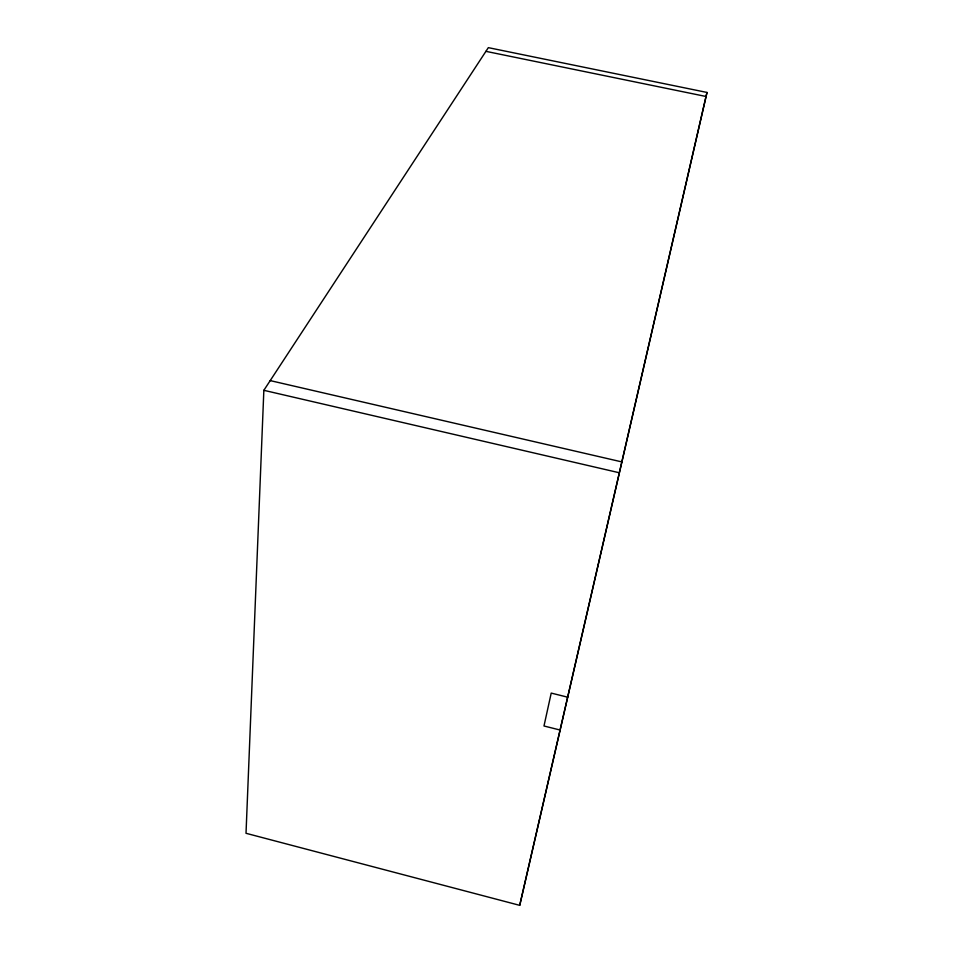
<?xml version="1.0" encoding="UTF-8"?>
<svg xmlns="http://www.w3.org/2000/svg" width="953" height="953" viewBox="0 0 953 953"><rect width="100%" height="100%" fill="white"/><g stroke="black" fill="none" stroke-linecap="round" stroke-linejoin="round"><path stroke-width="1.43" d="M263.85 390.313L246.017 833.291L519.719 905.35L706.983 92.441L488.341 47.65L263.85 390.313L619.343 472.771M519.719 905.35L706.983 92.441M485.923 51.343L706.054 96.491M270.199 380.604L621.844 461.907M567.654 697.179L551.215 693.093L543.984 725.995L560.09 730.034"/></g></svg>
